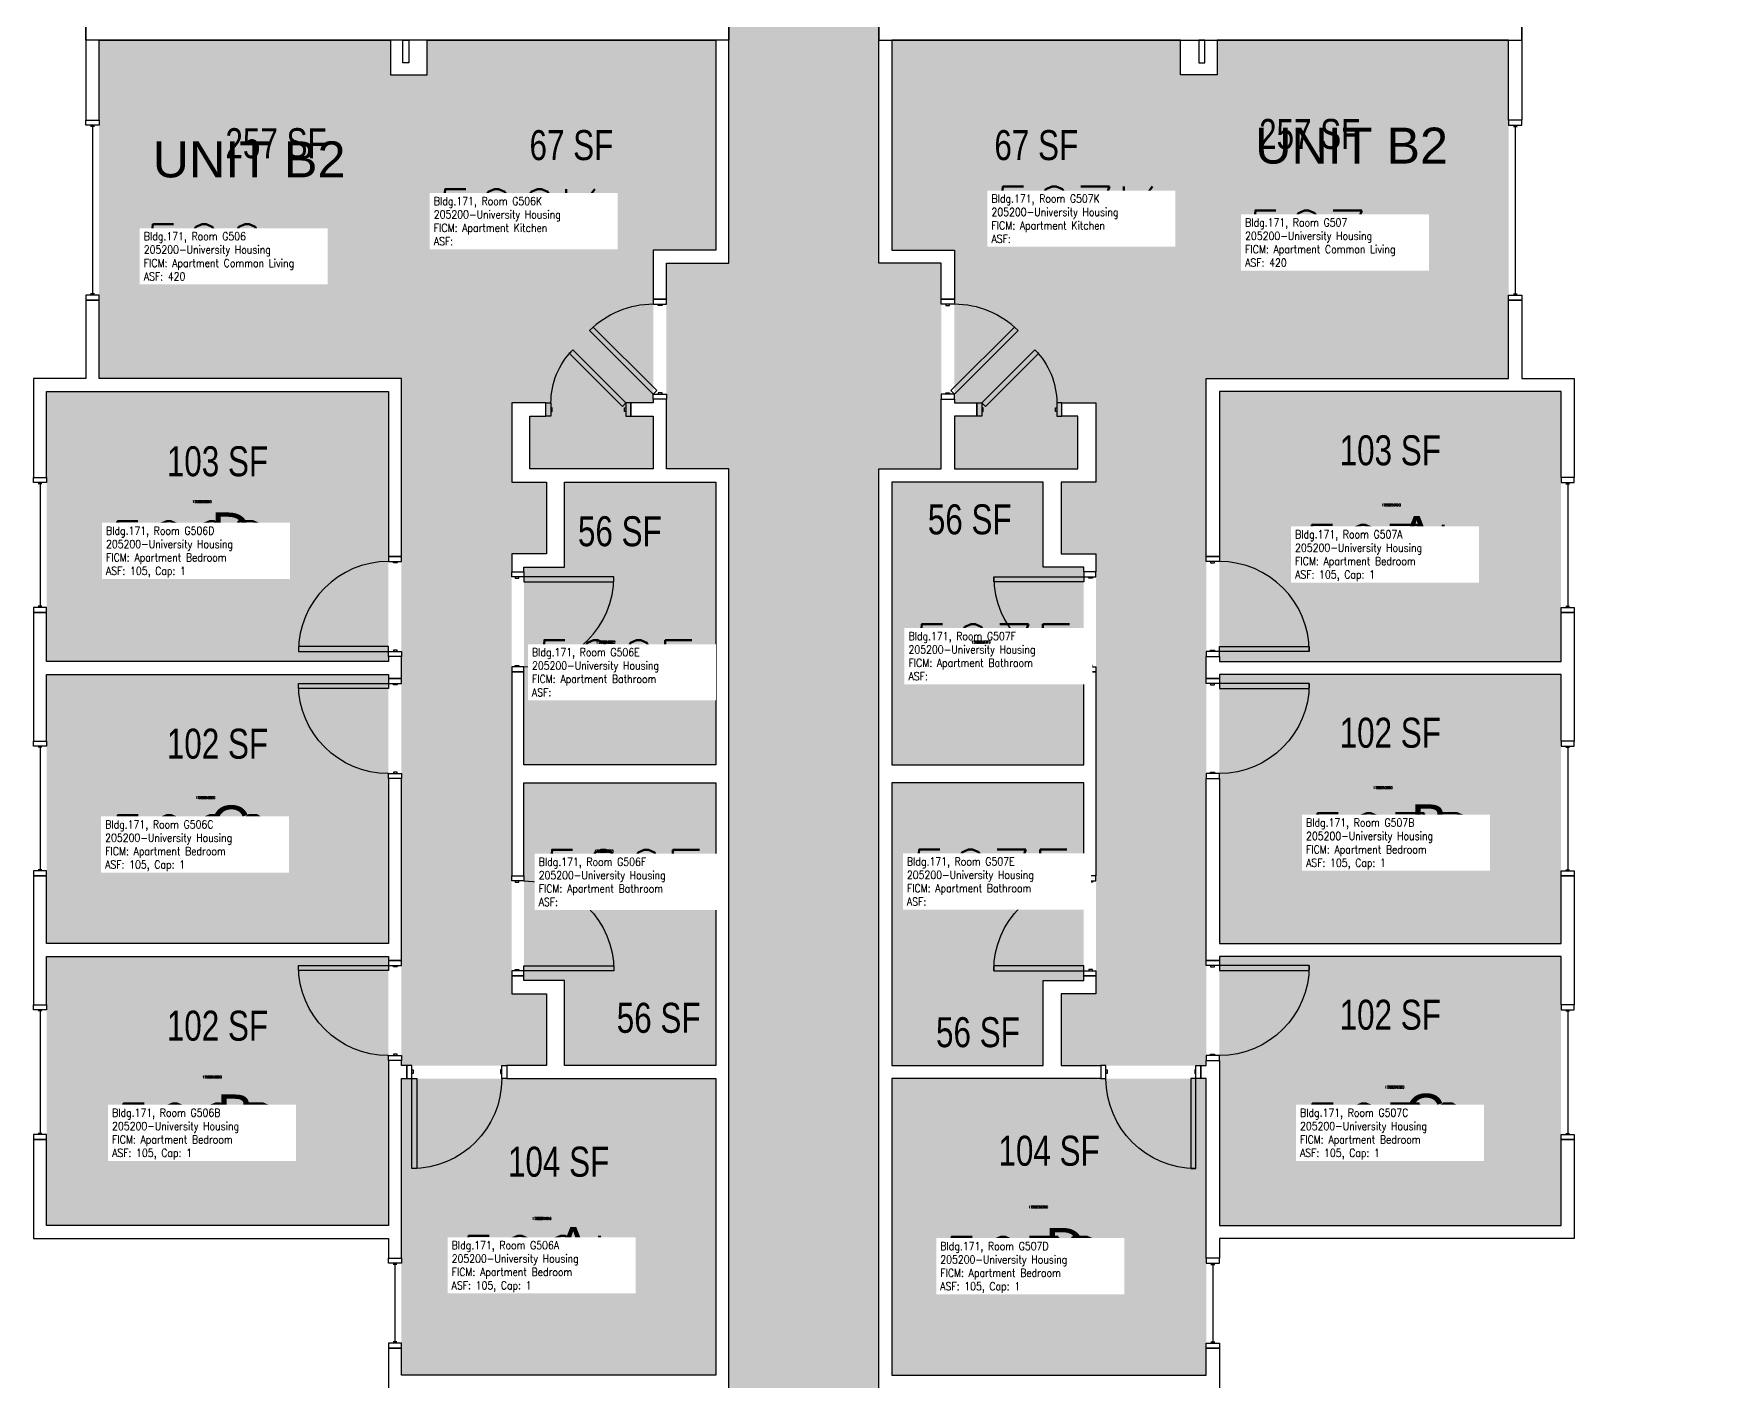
# Model space of a CAD drawing. Header units: inches. Extents: x 1062 to 4030, y -1482 to 1605.
# Drawn here: x 1063 to 1732, y 65 to 605 of the extents above; entities that cross this region are included whole.
import ezdxf
from ezdxf.enums import TextEntityAlignment as Align

# ---------------------------------------------------------------- set-up
doc = ezdxf.new("R2010")
doc.units = ezdxf.units.IN
doc.header["$LTSCALE"] = 192
doc.header["$MEASUREMENT"] = 0
for name, color, linetype in [('A-AREA-IDEN', 1, 'Continuous'), ('A-DOOR', 2, 'Continuous'), ('A-GLAZ', 1, 'Continuous'), ('A-IDEN-RNUM', 7, 'Continuous'), ('A-IDEN-SNUM', 4, 'Continuous'), ('A-IDEN-VNUM', 4, 'Continuous'), ('A-ROOM', 1, 'Continuous'), ('A-WALL', 5, 'Continuous'), ('AREA-TEXT', 3, 'Continuous'), ('Rooms-Category-Color', 7, 'Continuous'), ('Rooms-College-Color', 7, 'Continuous'), ('Rooms-Department-Color', 7, 'Continuous'), ('Rooms-Division-Color', 7, 'Continuous'), ('Rooms-Information', 7, 'Continuous')]:
    doc.layers.add(name, color=color, linetype=linetype)
doc.styles.add('AREA', font='arial.ttf', dxfattribs={"width": 0.75, "height": 12})
doc.styles.add('Dimstyle', font='arial.ttf')
doc.styles.add('ROOMSNUMBER', font='txt.shx', dxfattribs={"height": 0.03})
doc.styles.add('ROOMVNUMBER', font='simplex.shx', dxfattribs={"width": 0.85})
doc.styles.get("Standard").update_dxf_attribs({"font": 'arial.ttf'})

msp = doc.modelspace()

# ---------------------------------------------------------------- hatches: boundary and pattern name
h = msp.add_hatch()
h.set_pattern_fill('ANSI31', color=256, angle=90, style=0)
h.set_pattern_definition([(135, (689.9705, 3.39328), (-0.088388348, -0.088388348), [])])
h.paths.add_polyline_path([(1273.92, 334.86), (1273.92, 393.6), (1283.13, 393.6), (1283.13, 334.86)], flags=9)
h = msp.add_hatch()
h.set_pattern_fill('ANSI31', color=256, style=0)
h.set_pattern_definition([(45, (2052.15721, 3.39328), (0.088388348, -0.088388348), [])])
h.paths.add_polyline_path([(1468.21, 334.86), (1468.21, 393.6), (1459, 393.6), (1459, 334.86)], flags=9)
at = {"layer": 'Rooms-Category-Color', "true_color": 0xadadad}
msp.add_hatch(color=253, dxfattribs=at).paths.add_polyline_path([(1732.24, 1327.13), (1732.24, 1243.02), (1677.06, 1243.13), (1677.06, 1267.13), (1401.06, 1267.13), (1401.06, 779.34), (1426.06, 779.34), (1426.06, 697.02), (1401.06, 697.02), (1401.06, 512.98), (1426.06, 512.98), (1426.06, 430.66), (1401.06, 430.66), (1401.06, 62.62), (1341.06, 62.62), (1341.06, 430.66), (1316.06, 430.66), (1316.06, 512.98), (1341.06, 512.98), (1341.06, 697.02), (1316.06, 697.02), (1316.06, 779.34), (1341.06, 779.34), (1341.06, 1267.13), (1341.06, 1327.13), (1596.9, 1327.13), (1596.9, 1352.13), (1679.22, 1352.13), (1679.22, 1327.13)])
at = {"layer": 'Rooms-Category-Color', "true_color": 0x728ef3}
for points in [[(1089.06, 602.37), (1089.06, 466.87), (1210.06, 466.87), (1210.06, 191.87), (1268.06, 191.87), (1268.06, 220.62), (1254.19, 220.62), (1254.19, 396.66), (1268.06, 396.66), (1268.06, 425.41), (1254.19, 425.41), (1254.19, 457.11), (1267.81, 457.11), (1267.81, 451.86), (1261.44, 451.86), (1261.44, 430.66), (1310.81, 430.66), (1310.81, 451.86), (1301.81, 451.86), (1301.81, 457.11), (1310.81, 457.11), (1310.81, 518.23), (1220.31, 518.23), (1220.31, 588.37), (1205.69, 588.37), (1205.69, 602.37)], [(1220.31, 602.37), (1335.81, 602.37), (1335.81, 518.23), (1220.31, 518.23)], [(1521.81, 602.37), (1406.31, 602.37), (1406.31, 518.23), (1521.81, 518.23)], [(1653.06, 602.37), (1653.06, 466.87), (1532.06, 466.87), (1532.06, 191.87), (1474.06, 191.87), (1474.06, 220.62), (1487.94, 220.62), (1487.94, 396.66), (1474.06, 396.66), (1474.06, 425.41), (1487.94, 425.41), (1487.94, 457.11), (1474.31, 457.11), (1474.31, 451.86), (1480.69, 451.86), (1480.69, 430.66), (1431.31, 430.66), (1431.31, 451.86), (1440.31, 451.86), (1440.31, 457.11), (1431.31, 457.11), (1431.31, 518.23), (1521.81, 518.23), (1521.81, 588.37), (1536.44, 588.37), (1536.44, 602.37)], [(1068.06, 353.62), (1068.06, 461.62), (1204.81, 461.62), (1204.81, 353.62), (1068.51, 353.64)], [(1674.06, 353.62), (1674.06, 461.62), (1537.31, 461.62), (1537.31, 353.62), (1673.62, 353.64)], [(1335.81, 312.28), (1335.81, 425.41), (1275.31, 425.41), (1275.31, 391.41), (1259.06, 391.41), (1259.06, 312.27)], [(1406.31, 312.28), (1406.31, 425.41), (1466.81, 425.41), (1466.81, 391.41), (1483.06, 391.41), (1483.06, 312.27)], [(1068.06, 240.75), (1068.06, 348.37), (1204.8, 348.39), (1204.81, 240.75), (1068.51, 240.76)], [(1674.06, 240.75), (1674.06, 348.37), (1537.33, 348.39), (1537.31, 240.75), (1673.62, 240.76)], [(1259.06, 225.89), (1259.06, 305.02), (1335.81, 305.02), (1335.81, 191.89), (1275.31, 191.87), (1275.31, 225.87)], [(1483.06, 225.89), (1483.06, 305.02), (1406.31, 305.02), (1406.31, 191.89), (1466.81, 191.87), (1466.81, 225.87)], [(1068.06, 235.5), (1068.06, 127.87), (1204.81, 127.87), (1204.8, 235.51), (1068.51, 235.51)], [(1674.06, 235.5), (1674.06, 127.87), (1537.31, 127.87), (1537.33, 235.51), (1673.62, 235.51)], [(1335.81, 67.89), (1210.06, 67.87), (1210.06, 186.62), (1335.81, 186.62)], [(1406.31, 67.89), (1532.06, 67.87), (1532.06, 186.62), (1406.31, 186.62)]]:
    msp.add_hatch(color=171, dxfattribs=at).paths.add_polyline_path(points)
at = {"layer": 'Rooms-College-Color', "true_color": 0xadadad}
for points in [[(1732.24, 1327.13), (1732.24, 1243.02), (1677.06, 1243.13), (1677.06, 1267.13), (1401.06, 1267.13), (1401.06, 779.34), (1426.06, 779.34), (1426.06, 697.02), (1401.06, 697.02), (1401.06, 512.98), (1426.06, 512.98), (1426.06, 430.66), (1401.06, 430.66), (1401.06, 62.62), (1341.06, 62.62), (1341.06, 430.66), (1316.06, 430.66), (1316.06, 512.98), (1341.06, 512.98), (1341.06, 697.02), (1316.06, 697.02), (1316.06, 779.34), (1341.06, 779.34), (1341.06, 1267.13), (1341.06, 1327.13), (1596.9, 1327.13), (1596.9, 1352.13), (1679.22, 1352.13), (1679.22, 1327.13)], [(1089.06, 602.37), (1089.06, 466.87), (1210.06, 466.87), (1210.06, 191.87), (1268.06, 191.87), (1268.06, 220.62), (1254.19, 220.62), (1254.19, 396.66), (1268.06, 396.66), (1268.06, 425.41), (1254.19, 425.41), (1254.19, 457.11), (1267.81, 457.11), (1267.81, 451.86), (1261.44, 451.86), (1261.44, 430.66), (1310.81, 430.66), (1310.81, 451.86), (1301.81, 451.86), (1301.81, 457.11), (1310.81, 457.11), (1310.81, 518.23), (1220.31, 518.23), (1220.31, 588.37), (1205.69, 588.37), (1205.69, 602.37)], [(1220.31, 602.37), (1335.81, 602.37), (1335.81, 518.23), (1220.31, 518.23)], [(1521.81, 602.37), (1406.31, 602.37), (1406.31, 518.23), (1521.81, 518.23)], [(1653.06, 602.37), (1653.06, 466.87), (1532.06, 466.87), (1532.06, 191.87), (1474.06, 191.87), (1474.06, 220.62), (1487.94, 220.62), (1487.94, 396.66), (1474.06, 396.66), (1474.06, 425.41), (1487.94, 425.41), (1487.94, 457.11), (1474.31, 457.11), (1474.31, 451.86), (1480.69, 451.86), (1480.69, 430.66), (1431.31, 430.66), (1431.31, 451.86), (1440.31, 451.86), (1440.31, 457.11), (1431.31, 457.11), (1431.31, 518.23), (1521.81, 518.23), (1521.81, 588.37), (1536.44, 588.37), (1536.44, 602.37)], [(1068.06, 353.62), (1068.06, 461.62), (1204.81, 461.62), (1204.81, 353.62), (1068.51, 353.64)], [(1674.06, 353.62), (1674.06, 461.62), (1537.31, 461.62), (1537.31, 353.62), (1673.62, 353.64)], [(1335.81, 312.28), (1335.81, 425.41), (1275.31, 425.41), (1275.31, 391.41), (1259.06, 391.41), (1259.06, 312.27)], [(1406.31, 312.28), (1406.31, 425.41), (1466.81, 425.41), (1466.81, 391.41), (1483.06, 391.41), (1483.06, 312.27)], [(1068.06, 240.75), (1068.06, 348.37), (1204.8, 348.39), (1204.81, 240.75), (1068.51, 240.76)], [(1674.06, 240.75), (1674.06, 348.37), (1537.33, 348.39), (1537.31, 240.75), (1673.62, 240.76)], [(1259.06, 225.89), (1259.06, 305.02), (1335.81, 305.02), (1335.81, 191.89), (1275.31, 191.87), (1275.31, 225.87)], [(1483.06, 225.89), (1483.06, 305.02), (1406.31, 305.02), (1406.31, 191.89), (1466.81, 191.87), (1466.81, 225.87)], [(1068.06, 235.5), (1068.06, 127.87), (1204.81, 127.87), (1204.8, 235.51), (1068.51, 235.51)], [(1674.06, 235.5), (1674.06, 127.87), (1537.31, 127.87), (1537.33, 235.51), (1673.62, 235.51)], [(1335.81, 67.89), (1210.06, 67.87), (1210.06, 186.62), (1335.81, 186.62)], [(1406.31, 67.89), (1532.06, 67.87), (1532.06, 186.62), (1406.31, 186.62)]]:
    msp.add_hatch(color=253, dxfattribs=at).paths.add_polyline_path(points)
at = {"layer": 'Rooms-Department-Color', "true_color": 0xacacac}
msp.add_hatch(color=253, dxfattribs=at).paths.add_polyline_path([(1732.24, 1327.13), (1732.24, 1243.02), (1677.06, 1243.13), (1677.06, 1267.13), (1401.06, 1267.13), (1401.06, 779.34), (1426.06, 779.34), (1426.06, 697.02), (1401.06, 697.02), (1401.06, 512.98), (1426.06, 512.98), (1426.06, 430.66), (1401.06, 430.66), (1401.06, 62.62), (1341.06, 62.62), (1341.06, 430.66), (1316.06, 430.66), (1316.06, 512.98), (1341.06, 512.98), (1341.06, 697.02), (1316.06, 697.02), (1316.06, 779.34), (1341.06, 779.34), (1341.06, 1267.13), (1341.06, 1327.13), (1596.9, 1327.13), (1596.9, 1352.13), (1679.22, 1352.13), (1679.22, 1327.13)])
at = {"layer": 'Rooms-Department-Color', "true_color": 0x604aed}
for points in [[(1089.06, 602.37), (1089.06, 466.87), (1210.06, 466.87), (1210.06, 191.87), (1268.06, 191.87), (1268.06, 220.62), (1254.19, 220.62), (1254.19, 396.66), (1268.06, 396.66), (1268.06, 425.41), (1254.19, 425.41), (1254.19, 457.11), (1267.81, 457.11), (1267.81, 451.86), (1261.44, 451.86), (1261.44, 430.66), (1310.81, 430.66), (1310.81, 451.86), (1301.81, 451.86), (1301.81, 457.11), (1310.81, 457.11), (1310.81, 518.23), (1220.31, 518.23), (1220.31, 588.37), (1205.69, 588.37), (1205.69, 602.37)], [(1220.31, 602.37), (1335.81, 602.37), (1335.81, 518.23), (1220.31, 518.23)], [(1521.81, 602.37), (1406.31, 602.37), (1406.31, 518.23), (1521.81, 518.23)], [(1653.06, 602.37), (1653.06, 466.87), (1532.06, 466.87), (1532.06, 191.87), (1474.06, 191.87), (1474.06, 220.62), (1487.94, 220.62), (1487.94, 396.66), (1474.06, 396.66), (1474.06, 425.41), (1487.94, 425.41), (1487.94, 457.11), (1474.31, 457.11), (1474.31, 451.86), (1480.69, 451.86), (1480.69, 430.66), (1431.31, 430.66), (1431.31, 451.86), (1440.31, 451.86), (1440.31, 457.11), (1431.31, 457.11), (1431.31, 518.23), (1521.81, 518.23), (1521.81, 588.37), (1536.44, 588.37), (1536.44, 602.37)], [(1068.06, 353.62), (1068.06, 461.62), (1204.81, 461.62), (1204.81, 353.62), (1068.51, 353.64)], [(1674.06, 353.62), (1674.06, 461.62), (1537.31, 461.62), (1537.31, 353.62), (1673.62, 353.64)], [(1335.81, 312.28), (1335.81, 425.41), (1275.31, 425.41), (1275.31, 391.41), (1259.06, 391.41), (1259.06, 312.27)], [(1406.31, 312.28), (1406.31, 425.41), (1466.81, 425.41), (1466.81, 391.41), (1483.06, 391.41), (1483.06, 312.27)], [(1068.06, 240.75), (1068.06, 348.37), (1204.8, 348.39), (1204.81, 240.75), (1068.51, 240.76)], [(1674.06, 240.75), (1674.06, 348.37), (1537.33, 348.39), (1537.31, 240.75), (1673.62, 240.76)], [(1259.06, 225.89), (1259.06, 305.02), (1335.81, 305.02), (1335.81, 191.89), (1275.31, 191.87), (1275.31, 225.87)], [(1483.06, 225.89), (1483.06, 305.02), (1406.31, 305.02), (1406.31, 191.89), (1466.81, 191.87), (1466.81, 225.87)], [(1068.06, 235.5), (1068.06, 127.87), (1204.81, 127.87), (1204.8, 235.51), (1068.51, 235.51)], [(1674.06, 235.5), (1674.06, 127.87), (1537.31, 127.87), (1537.33, 235.51), (1673.62, 235.51)], [(1335.81, 67.89), (1210.06, 67.87), (1210.06, 186.62), (1335.81, 186.62)], [(1406.31, 67.89), (1532.06, 67.87), (1532.06, 186.62), (1406.31, 186.62)]]:
    msp.add_hatch(color=173, dxfattribs=at).paths.add_polyline_path(points)
at = {"layer": 'Rooms-Division-Color', "true_color": 0xadadad}
msp.add_hatch(color=253, dxfattribs=at).paths.add_polyline_path([(1732.24, 1327.13), (1732.24, 1243.02), (1677.06, 1243.13), (1677.06, 1267.13), (1401.06, 1267.13), (1401.06, 779.34), (1426.06, 779.34), (1426.06, 697.02), (1401.06, 697.02), (1401.06, 512.98), (1426.06, 512.98), (1426.06, 430.66), (1401.06, 430.66), (1401.06, 62.62), (1341.06, 62.62), (1341.06, 430.66), (1316.06, 430.66), (1316.06, 512.98), (1341.06, 512.98), (1341.06, 697.02), (1316.06, 697.02), (1316.06, 779.34), (1341.06, 779.34), (1341.06, 1267.13), (1341.06, 1327.13), (1596.9, 1327.13), (1596.9, 1352.13), (1679.22, 1352.13), (1679.22, 1327.13)])
at = {"layer": 'Rooms-Division-Color', "true_color": 0x604aed}
for points in [[(1089.06, 602.37), (1089.06, 466.87), (1210.06, 466.87), (1210.06, 191.87), (1268.06, 191.87), (1268.06, 220.62), (1254.19, 220.62), (1254.19, 396.66), (1268.06, 396.66), (1268.06, 425.41), (1254.19, 425.41), (1254.19, 457.11), (1267.81, 457.11), (1267.81, 451.86), (1261.44, 451.86), (1261.44, 430.66), (1310.81, 430.66), (1310.81, 451.86), (1301.81, 451.86), (1301.81, 457.11), (1310.81, 457.11), (1310.81, 518.23), (1220.31, 518.23), (1220.31, 588.37), (1205.69, 588.37), (1205.69, 602.37)], [(1220.31, 602.37), (1335.81, 602.37), (1335.81, 518.23), (1220.31, 518.23)], [(1521.81, 602.37), (1406.31, 602.37), (1406.31, 518.23), (1521.81, 518.23)], [(1653.06, 602.37), (1653.06, 466.87), (1532.06, 466.87), (1532.06, 191.87), (1474.06, 191.87), (1474.06, 220.62), (1487.94, 220.62), (1487.94, 396.66), (1474.06, 396.66), (1474.06, 425.41), (1487.94, 425.41), (1487.94, 457.11), (1474.31, 457.11), (1474.31, 451.86), (1480.69, 451.86), (1480.69, 430.66), (1431.31, 430.66), (1431.31, 451.86), (1440.31, 451.86), (1440.31, 457.11), (1431.31, 457.11), (1431.31, 518.23), (1521.81, 518.23), (1521.81, 588.37), (1536.44, 588.37), (1536.44, 602.37)], [(1068.06, 353.62), (1068.06, 461.62), (1204.81, 461.62), (1204.81, 353.62), (1068.51, 353.64)], [(1674.06, 353.62), (1674.06, 461.62), (1537.31, 461.62), (1537.31, 353.62), (1673.62, 353.64)], [(1335.81, 312.28), (1335.81, 425.41), (1275.31, 425.41), (1275.31, 391.41), (1259.06, 391.41), (1259.06, 312.27)], [(1406.31, 312.28), (1406.31, 425.41), (1466.81, 425.41), (1466.81, 391.41), (1483.06, 391.41), (1483.06, 312.27)], [(1068.06, 240.75), (1068.06, 348.37), (1204.8, 348.39), (1204.81, 240.75), (1068.51, 240.76)], [(1674.06, 240.75), (1674.06, 348.37), (1537.33, 348.39), (1537.31, 240.75), (1673.62, 240.76)], [(1259.06, 225.89), (1259.06, 305.02), (1335.81, 305.02), (1335.81, 191.89), (1275.31, 191.87), (1275.31, 225.87)], [(1483.06, 225.89), (1483.06, 305.02), (1406.31, 305.02), (1406.31, 191.89), (1466.81, 191.87), (1466.81, 225.87)], [(1068.06, 235.5), (1068.06, 127.87), (1204.81, 127.87), (1204.8, 235.51), (1068.51, 235.51)], [(1674.06, 235.5), (1674.06, 127.87), (1537.31, 127.87), (1537.33, 235.51), (1673.62, 235.51)], [(1335.81, 67.89), (1210.06, 67.87), (1210.06, 186.62), (1335.81, 186.62)], [(1406.31, 67.89), (1532.06, 67.87), (1532.06, 186.62), (1406.31, 186.62)]]:
    msp.add_hatch(color=173, dxfattribs=at).paths.add_polyline_path(points)

# ---------------------------------------------------------------- linework, layer by layer
at = {"layer": 'A-DOOR'}
for points in [[(1316.06, 496.59), (1316.06, 498.59), (1310.81, 498.59), (1310.81, 496.59)], [(1314.31, 496.59), (1314.31, 496.09), (1312.81, 496.09), (1312.81, 496.59)], [(1426.06, 496.59), (1426.06, 498.59), (1431.31, 498.59), (1431.31, 496.59)], [(1427.81, 496.59), (1427.81, 496.09), (1429.31, 496.09), (1429.31, 496.59)], [(1310.81, 460.59), (1312.23, 462.01), (1286.77, 487.46), (1285.36, 486.05)], [(1431.31, 460.59), (1429.9, 462.01), (1455.36, 487.46), (1456.77, 486.05)], [(1299.86, 457.11), (1298.45, 455.69), (1277.24, 476.91), (1278.65, 478.32)], [(1442.26, 457.11), (1443.68, 455.69), (1464.89, 476.91), (1463.48, 478.32)], [(1269.86, 451.86), (1267.86, 451.86), (1267.86, 457.11), (1269.86, 457.11)], [(1299.86, 451.86), (1301.86, 451.86), (1301.86, 457.11), (1299.86, 457.11)], [(1316.06, 460.59), (1316.06, 458.59), (1310.81, 458.59), (1310.81, 460.59)], [(1314.31, 460.59), (1314.31, 461.09), (1312.81, 461.09), (1312.81, 460.59)], [(1426.06, 460.59), (1426.06, 458.59), (1431.31, 458.59), (1431.31, 460.59)], [(1427.81, 460.59), (1427.81, 461.09), (1429.31, 461.09), (1429.31, 460.59)], [(1442.26, 451.86), (1440.26, 451.86), (1440.26, 457.11), (1442.26, 457.11)], [(1472.26, 451.86), (1474.26, 451.86), (1474.26, 457.11), (1472.26, 457.11)], [(1269.86, 453.61), (1270.36, 453.61), (1270.36, 455.11), (1269.86, 455.11)], [(1299.86, 453.61), (1299.36, 453.61), (1299.36, 455.11), (1299.86, 455.11)], [(1442.26, 453.61), (1442.76, 453.61), (1442.76, 455.11), (1442.26, 455.11)], [(1472.26, 453.61), (1471.76, 453.61), (1471.76, 455.11), (1472.26, 455.11)], [(1210.06, 393.62), (1210.06, 395.62), (1204.81, 395.62), (1204.81, 393.62)], [(1532.06, 393.62), (1532.06, 395.62), (1537.31, 395.62), (1537.31, 393.62)], [(1208.31, 393.62), (1208.31, 393.12), (1206.81, 393.12), (1206.81, 393.62)], [(1254.19, 387.52), (1254.19, 389.52), (1259.06, 389.52), (1259.06, 387.52)], [(1487.94, 387.52), (1487.94, 389.52), (1483.06, 389.52), (1483.06, 387.52)], [(1533.81, 393.62), (1533.81, 393.12), (1535.31, 393.12), (1535.31, 393.62)], [(1255.56, 387.52), (1255.56, 387.02), (1257.06, 387.02), (1257.06, 387.52)], [(1259.06, 387.52), (1259.06, 385.52), (1295.06, 385.52), (1295.06, 387.52)], [(1483.06, 387.52), (1483.06, 385.52), (1447.06, 385.52), (1447.06, 387.52)], [(1486.56, 387.52), (1486.56, 387.02), (1485.06, 387.02), (1485.06, 387.52)], [(1204.81, 357.62), (1204.81, 359.62), (1168.81, 359.62), (1168.81, 357.62)], [(1210.06, 357.62), (1210.06, 355.62), (1204.81, 355.62), (1204.81, 357.62)], [(1208.31, 357.62), (1208.31, 358.12), (1206.81, 358.12), (1206.81, 357.62)], [(1532.06, 357.62), (1532.06, 355.62), (1537.31, 355.62), (1537.31, 357.62)], [(1533.81, 357.62), (1533.81, 358.12), (1535.31, 358.12), (1535.31, 357.62)], [(1537.31, 357.62), (1537.31, 359.62), (1573.31, 359.62), (1573.31, 357.62)], [(1254.19, 351.52), (1254.19, 349.52), (1259.06, 349.52), (1259.06, 351.52)], [(1255.56, 351.52), (1255.56, 352.02), (1257.06, 352.02), (1257.06, 351.52)], [(1487.94, 351.52), (1487.94, 349.52), (1483.06, 349.52), (1483.06, 351.52)], [(1486.56, 351.52), (1486.56, 352.02), (1485.06, 352.02), (1485.06, 351.52)], [(1204.81, 344.75), (1204.81, 342.75), (1168.81, 342.75), (1168.81, 344.75)], [(1210.06, 344.75), (1210.06, 346.75), (1204.81, 346.75), (1204.81, 344.75)], [(1208.31, 344.75), (1208.31, 344.25), (1206.81, 344.25), (1206.81, 344.75)], [(1532.06, 344.75), (1532.06, 346.75), (1537.31, 346.75), (1537.31, 344.75)], [(1533.81, 344.75), (1533.81, 344.25), (1535.31, 344.25), (1535.31, 344.75)], [(1537.31, 344.75), (1537.31, 342.75), (1573.31, 342.75), (1573.31, 344.75)], [(1210.06, 308.75), (1210.06, 306.75), (1204.81, 306.75), (1204.81, 308.75)], [(1208.31, 308.75), (1208.31, 309.25), (1206.81, 309.25), (1206.81, 308.75)], [(1532.06, 308.75), (1532.06, 306.75), (1537.31, 306.75), (1537.31, 308.75)], [(1533.81, 308.75), (1533.81, 309.25), (1535.31, 309.25), (1535.31, 308.75)], [(1254.19, 265.77), (1254.19, 267.77), (1259.06, 267.77), (1259.06, 265.77)], [(1255.56, 265.77), (1255.56, 265.27), (1257.06, 265.27), (1257.06, 265.77)], [(1487.94, 265.77), (1487.94, 267.77), (1483.06, 267.77), (1483.06, 265.77)], [(1486.56, 265.77), (1486.56, 265.27), (1485.06, 265.27), (1485.06, 265.77)], [(1204.81, 231.87), (1204.81, 229.87), (1168.81, 229.87), (1168.81, 231.87)], [(1210.06, 231.87), (1210.06, 233.87), (1204.81, 233.87), (1204.81, 231.87)], [(1208.31, 231.87), (1208.31, 231.37), (1206.81, 231.37), (1206.81, 231.87)], [(1254.19, 229.77), (1254.19, 227.77), (1259.06, 227.77), (1259.06, 229.77)], [(1255.56, 229.77), (1255.56, 230.27), (1257.06, 230.27), (1257.06, 229.77)], [(1259.06, 229.77), (1259.06, 231.77), (1295.06, 231.77), (1295.06, 229.77)], [(1483.06, 229.77), (1483.06, 231.77), (1447.06, 231.77), (1447.06, 229.77)], [(1487.94, 229.77), (1487.94, 227.77), (1483.06, 227.77), (1483.06, 229.77)], [(1486.56, 229.77), (1486.56, 230.27), (1485.06, 230.27), (1485.06, 229.77)], [(1532.06, 231.87), (1532.06, 233.87), (1537.31, 233.87), (1537.31, 231.87)], [(1533.81, 231.87), (1533.81, 231.37), (1535.31, 231.37), (1535.31, 231.87)], [(1537.31, 231.87), (1537.31, 229.87), (1573.31, 229.87), (1573.31, 231.87)], [(1210.06, 195.87), (1210.06, 193.87), (1204.81, 193.87), (1204.81, 195.87)], [(1208.31, 195.87), (1208.31, 196.37), (1206.81, 196.37), (1206.81, 195.87)], [(1532.06, 195.87), (1532.06, 193.87), (1537.31, 193.87), (1537.31, 195.87)], [(1533.81, 195.87), (1533.81, 196.37), (1535.31, 196.37), (1535.31, 195.87)], [(1214.19, 191.87), (1212.19, 191.87), (1212.19, 186.62), (1214.19, 186.62)], [(1214.19, 190.12), (1214.69, 190.12), (1214.69, 188.62), (1214.19, 188.62)], [(1250.19, 190.12), (1249.69, 190.12), (1249.69, 188.62), (1250.19, 188.62)], [(1250.19, 191.87), (1252.19, 191.87), (1252.19, 186.62), (1250.19, 186.62)], [(1491.94, 191.87), (1489.94, 191.87), (1489.94, 186.62), (1491.94, 186.62)], [(1491.94, 190.12), (1492.44, 190.12), (1492.44, 188.62), (1491.94, 188.62)], [(1527.94, 190.12), (1527.44, 190.12), (1527.44, 188.62), (1527.94, 188.62)], [(1527.94, 191.87), (1529.94, 191.87), (1529.94, 186.62), (1527.94, 186.62)], [(1214.19, 186.62), (1216.19, 186.62), (1216.19, 150.62), (1214.19, 150.62)], [(1527.94, 186.62), (1525.94, 186.62), (1525.94, 150.62), (1527.94, 150.62)]]:
    msp.add_lwpolyline(points, close=True, dxfattribs=at)
for centre, start, end in [((1310.81, 460.59), 90, 135), ((1431.31, 460.59), 45, 90), ((1204.81, 357.62), 90, 180), ((1537.31, 357.62), 0, 90), ((1259.06, 387.52), 270, 0), ((1483.06, 387.52), 180, 270)]:
    msp.add_arc(centre, 36, start, end, dxfattribs=at)
at = {"layer": 'A-DOOR', "extrusion": (0, 0, -1)}
for centre, radius, start, end in [((-1299.86, 457.11), 30, 0, 45), ((-1442.26, 457.11), 30, 135, 180), ((-1204.81, 344.75), 36, 270, 0), ((-1537.31, 344.75), 36, 180, 270), ((-1259.06, 229.77), 36, 90, 180), ((-1483.06, 229.77), 36, 0, 90), ((-1204.81, 231.87), 36, 270, 0), ((-1537.31, 231.87), 36, 180, 270), ((-1214.19, 186.62), 36, 180, 270), ((-1527.94, 186.62), 36, 270, 0)]:
    msp.add_arc(centre, radius, start, end, dxfattribs=at)
at = {"layer": 'A-GLAZ'}
for p, q in [((1087.19, 567.76), (1085.69, 567.76)), ((1086.44, 567.76), (1086.44, 500.76)), ((1654.94, 567.76), (1656.44, 567.76)), ((1655.69, 567.76), (1655.69, 500.76)), ((1087.19, 500.76), (1085.69, 500.76)), ((1654.94, 500.76), (1656.44, 500.76)), ((1066.19, 424.72), (1064.69, 424.72)), ((1065.44, 424.72), (1065.44, 375.72)), ((1675.94, 424.72), (1677.44, 424.72)), ((1676.69, 424.72), (1676.69, 375.72)), ((1066.19, 375.72), (1064.69, 375.72)), ((1675.94, 375.72), (1677.44, 375.72)), ((1066.19, 319.25), (1064.69, 319.25)), ((1065.44, 319.25), (1065.44, 270.25)), ((1675.94, 319.25), (1677.44, 319.25)), ((1676.69, 319.25), (1676.69, 270.25)), ((1066.19, 270.25), (1064.69, 270.25)), ((1675.94, 270.25), (1677.44, 270.25)), ((1066.19, 213.72), (1064.69, 213.72)), ((1065.44, 213.72), (1065.44, 164.72)), ((1675.94, 213.72), (1677.44, 213.72)), ((1676.69, 213.72), (1676.69, 164.72)), ((1066.19, 164.72), (1064.69, 164.72)), ((1675.94, 164.72), (1677.44, 164.72)), ((1208.19, 112.26), (1206.69, 112.26)), ((1207.44, 112.26), (1207.44, 81.26)), ((1533.94, 112.26), (1535.44, 112.26)), ((1534.69, 112.26), (1534.69, 81.26)), ((1208.19, 81.26), (1206.69, 81.26)), ((1533.94, 81.26), (1535.44, 81.26))]:
    msp.add_line(p, q, dxfattribs=at)
for points in [[(1083.81, 568.26), (1083.81, 570.26), (1089.06, 570.26), (1089.06, 568.26)], [(1658.31, 568.26), (1658.31, 570.26), (1653.06, 570.26), (1653.06, 568.26)], [(1083.81, 500.26), (1083.81, 498.26), (1089.06, 498.26), (1089.06, 500.26)], [(1658.31, 500.26), (1658.31, 498.26), (1653.06, 498.26), (1653.06, 500.26)], [(1062.81, 425.22), (1062.81, 427.22), (1068.06, 427.22), (1068.06, 425.22)], [(1679.31, 425.22), (1679.31, 427.22), (1674.06, 427.22), (1674.06, 425.22)], [(1062.81, 375.22), (1062.81, 373.22), (1068.06, 373.22), (1068.06, 375.22)], [(1679.31, 375.22), (1679.31, 373.22), (1674.06, 373.22), (1674.06, 375.22)], [(1062.81, 319.75), (1062.81, 321.75), (1068.06, 321.75), (1068.06, 319.75)], [(1679.31, 319.75), (1679.31, 321.75), (1674.06, 321.75), (1674.06, 319.75)], [(1062.81, 269.75), (1062.81, 267.75), (1068.06, 267.75), (1068.06, 269.75)], [(1679.31, 269.75), (1679.31, 267.75), (1674.06, 267.75), (1674.06, 269.75)], [(1062.81, 214.22), (1062.81, 216.22), (1068.06, 216.22), (1068.06, 214.22)], [(1679.31, 214.22), (1679.31, 216.22), (1674.06, 216.22), (1674.06, 214.22)], [(1062.81, 164.22), (1062.81, 162.22), (1068.06, 162.22), (1068.06, 164.22)], [(1679.31, 164.22), (1679.31, 162.22), (1674.06, 162.22), (1674.06, 164.22)], [(1204.81, 112.76), (1204.81, 114.76), (1210.06, 114.76), (1210.06, 112.76)], [(1537.31, 112.76), (1537.31, 114.76), (1532.06, 114.76), (1532.06, 112.76)], [(1204.81, 80.76), (1204.81, 78.76), (1210.06, 78.76), (1210.06, 80.76)], [(1537.31, 80.76), (1537.31, 78.76), (1532.06, 78.76), (1532.06, 80.76)]]:
    msp.add_lwpolyline(points, close=True, dxfattribs=at)
at = {"layer": 'A-WALL'}
for p, q in [((1341.06, 697.02), (1341.06, 602.37)), ((1401.06, 697.02), (1401.06, 602.37)), ((1083.81, 602.37), (1083.81, 639.75)), ((1658.31, 602.37), (1658.31, 639.74)), ((1083.81, 607.62), (1083.81, 570.26)), ((1341.06, 512.98), (1341.06, 607.62)), ((1401.06, 512.98), (1401.06, 607.62)), ((1658.31, 607.62), (1658.31, 570.26)), ((1341.06, 602.37), (1083.81, 602.37)), ((1089.06, 570.26), (1089.06, 602.37)), ((1089.06, 602.37), (1205.69, 602.37)), ((1205.69, 602.37), (1205.69, 588.37)), ((1210.56, 602.37), (1213.06, 602.37)), ((1210.56, 593.25), (1210.56, 602.37)), ((1213.06, 602.37), (1213.06, 593.25)), ((1220.31, 602.37), (1335.81, 602.37)), ((1220.31, 588.37), (1220.31, 602.37)), ((1335.81, 602.37), (1335.81, 518.23)), ((1401.06, 602.37), (1658.31, 602.37)), ((1406.31, 602.37), (1406.31, 518.23)), ((1521.81, 602.37), (1406.31, 602.37)), ((1521.81, 588.37), (1521.81, 602.37)), ((1531.56, 602.37), (1529.06, 602.37)), ((1529.06, 602.37), (1529.06, 593.25)), ((1531.56, 593.25), (1531.56, 602.37)), ((1653.06, 602.37), (1536.44, 602.37)), ((1536.44, 602.37), (1536.44, 588.37)), ((1653.06, 570.26), (1653.06, 602.37)), ((1213.06, 593.25), (1210.56, 593.25)), ((1529.06, 593.25), (1531.56, 593.25)), ((1205.69, 588.37), (1220.31, 588.37)), ((1536.44, 588.37), (1521.81, 588.37)), ((1083.81, 570.26), (1089.06, 570.26)), ((1658.31, 570.26), (1653.06, 570.26)), ((1310.81, 518.23), (1310.81, 498.59)), ((1335.81, 518.23), (1310.81, 518.23)), ((1406.31, 518.23), (1431.31, 518.23)), ((1431.31, 518.23), (1431.31, 498.59)), ((1316.06, 498.59), (1316.06, 512.98)), ((1316.06, 512.98), (1341.06, 512.98)), ((1426.06, 512.98), (1401.06, 512.98)), ((1426.06, 498.59), (1426.06, 512.98)), ((1083.81, 498.26), (1083.81, 466.87)), ((1089.06, 498.26), (1083.81, 498.26)), ((1089.06, 466.87), (1089.06, 498.26)), ((1310.81, 498.59), (1316.06, 498.59)), ((1431.31, 498.59), (1426.06, 498.59)), ((1653.06, 466.87), (1653.06, 498.26)), ((1653.06, 498.26), (1658.31, 498.26)), ((1658.31, 498.26), (1658.31, 466.87)), ((1062.81, 466.87), (1062.81, 427.22)), ((1083.81, 466.87), (1062.81, 466.87)), ((1210.06, 466.87), (1089.06, 466.87)), ((1210.06, 395.62), (1210.06, 466.87)), ((1532.06, 466.87), (1653.06, 466.87)), ((1532.06, 395.62), (1532.06, 466.87)), ((1658.31, 466.87), (1679.31, 466.87)), ((1679.31, 466.87), (1679.31, 427.22)), ((1068.06, 427.22), (1068.06, 461.62)), ((1068.06, 461.62), (1204.81, 461.62)), ((1204.81, 461.62), (1204.81, 395.62)), ((1254.19, 457.11), (1254.19, 425.41)), ((1267.86, 457.11), (1254.19, 457.11)), ((1267.86, 451.86), (1267.86, 457.11)), ((1310.81, 457.11), (1301.86, 457.11)), ((1301.86, 457.11), (1301.86, 451.86)), ((1310.81, 458.59), (1310.81, 457.11)), ((1316.06, 458.59), (1310.81, 458.59)), ((1316.06, 430.66), (1316.06, 458.59)), ((1426.06, 430.66), (1426.06, 458.59)), ((1426.06, 458.59), (1431.31, 458.59)), ((1431.31, 458.59), (1431.31, 457.11)), ((1431.31, 457.11), (1440.26, 457.11)), ((1440.26, 457.11), (1440.26, 451.86)), ((1474.26, 457.11), (1487.94, 457.11)), ((1474.26, 451.86), (1474.26, 457.11)), ((1487.94, 457.11), (1487.94, 425.41)), ((1674.06, 461.62), (1537.31, 461.62)), ((1537.31, 461.62), (1537.31, 395.62)), ((1674.06, 427.22), (1674.06, 461.62)), ((1261.44, 430.66), (1261.44, 451.86)), ((1261.44, 451.86), (1267.86, 451.86)), ((1301.86, 451.86), (1310.81, 451.86)), ((1310.81, 451.86), (1310.81, 430.66)), ((1440.26, 451.86), (1431.31, 451.86)), ((1431.31, 451.86), (1431.31, 430.66)), ((1480.69, 451.86), (1474.26, 451.86)), ((1480.69, 430.66), (1480.69, 451.86)), ((1310.81, 430.66), (1261.44, 430.66)), ((1341.06, 430.66), (1316.06, 430.66)), ((1341.06, 191.25), (1341.06, 430.66)), ((1401.06, 191.25), (1401.06, 430.66)), ((1401.06, 430.66), (1426.06, 430.66)), ((1431.31, 430.66), (1480.69, 430.66)), ((1062.81, 427.22), (1068.06, 427.22)), ((1254.19, 425.41), (1268.06, 425.41)), ((1268.06, 425.41), (1268.06, 396.66)), ((1275.31, 391.41), (1275.31, 425.41)), ((1275.31, 425.41), (1335.81, 425.41)), ((1335.81, 425.41), (1335.81, 312.27)), ((1406.31, 425.41), (1406.31, 312.27)), ((1466.81, 425.41), (1406.31, 425.41)), ((1466.81, 391.41), (1466.81, 425.41)), ((1474.06, 425.41), (1474.06, 396.66)), ((1487.94, 425.41), (1474.06, 425.41)), ((1679.31, 427.22), (1674.06, 427.22)), ((1204.81, 395.62), (1210.06, 395.62)), ((1254.19, 396.66), (1254.19, 389.52)), ((1268.06, 396.66), (1254.19, 396.66)), ((1474.06, 396.66), (1487.94, 396.66)), ((1487.94, 396.66), (1487.94, 389.52)), ((1537.31, 395.62), (1532.06, 395.62)), ((1254.19, 389.52), (1259.06, 389.52)), ((1259.06, 389.52), (1259.06, 391.41)), ((1259.06, 391.41), (1275.31, 391.41)), ((1483.06, 391.41), (1466.81, 391.41)), ((1483.06, 389.52), (1483.06, 391.41)), ((1487.94, 389.52), (1483.06, 389.52)), ((1062.81, 373.22), (1062.81, 321.75)), ((1068.06, 373.22), (1062.81, 373.22)), ((1068.06, 353.62), (1068.06, 373.22)), ((1674.06, 353.62), (1674.06, 373.22)), ((1674.06, 373.22), (1679.31, 373.22)), ((1679.31, 373.22), (1679.31, 321.75)), ((1204.81, 355.62), (1204.81, 353.62)), ((1210.06, 355.62), (1204.81, 355.62)), ((1210.06, 346.75), (1210.06, 355.62)), ((1532.06, 346.75), (1532.06, 355.62)), ((1532.06, 355.62), (1537.31, 355.62)), ((1537.31, 355.62), (1537.31, 353.62)), ((1204.81, 353.62), (1068.06, 353.62)), ((1068.06, 321.75), (1068.06, 348.37)), ((1068.06, 348.37), (1204.81, 348.37)), ((1204.81, 348.37), (1204.81, 346.75)), ((1254.19, 349.52), (1254.19, 267.77)), ((1259.06, 349.52), (1254.19, 349.52)), ((1259.06, 312.27), (1259.06, 349.52)), ((1483.06, 312.27), (1483.06, 349.52)), ((1483.06, 349.52), (1487.94, 349.52)), ((1487.94, 349.52), (1487.94, 267.77)), ((1537.31, 353.62), (1674.06, 353.62)), ((1674.06, 348.37), (1537.31, 348.37)), ((1537.31, 348.37), (1537.31, 346.75)), ((1674.06, 321.75), (1674.06, 348.37)), ((1204.81, 346.75), (1210.06, 346.75)), ((1537.31, 346.75), (1532.06, 346.75)), ((1062.81, 321.75), (1068.06, 321.75)), ((1679.31, 321.75), (1674.06, 321.75)), ((1335.81, 312.27), (1259.06, 312.27)), ((1406.31, 312.27), (1483.06, 312.27)), ((1204.81, 306.75), (1204.81, 240.75)), ((1210.06, 306.75), (1204.81, 306.75)), ((1210.06, 233.87), (1210.06, 306.75)), ((1259.06, 267.77), (1259.06, 305.02)), ((1259.06, 305.02), (1335.81, 305.02)), ((1335.81, 305.02), (1335.81, 191.87)), ((1483.06, 305.02), (1406.31, 305.02)), ((1406.31, 305.02), (1406.31, 191.87)), ((1483.06, 267.77), (1483.06, 305.02)), ((1532.06, 233.87), (1532.06, 306.75)), ((1532.06, 306.75), (1537.31, 306.75)), ((1537.31, 306.75), (1537.31, 240.75)), ((1068.06, 267.75), (1062.81, 267.75)), ((1062.81, 267.75), (1062.81, 216.22)), ((1068.06, 240.75), (1068.06, 267.75)), ((1254.19, 267.77), (1259.06, 267.77)), ((1487.94, 267.77), (1483.06, 267.77)), ((1674.06, 240.75), (1674.06, 267.75)), ((1674.06, 267.75), (1679.31, 267.75)), ((1679.31, 267.75), (1679.31, 216.22)), ((1204.81, 240.75), (1068.06, 240.75)), ((1068.06, 235.5), (1204.81, 235.5)), ((1068.06, 216.22), (1068.06, 235.5)), ((1204.81, 235.5), (1204.81, 233.87)), ((1537.31, 240.75), (1674.06, 240.75)), ((1674.06, 235.5), (1537.31, 235.5)), ((1537.31, 235.5), (1537.31, 233.87)), ((1674.06, 216.22), (1674.06, 235.5)), ((1204.81, 233.87), (1210.06, 233.87)), ((1254.19, 227.77), (1254.19, 220.62)), ((1259.06, 227.77), (1254.19, 227.77)), ((1259.06, 225.87), (1259.06, 227.77)), ((1483.06, 225.87), (1483.06, 227.77)), ((1483.06, 227.77), (1487.94, 227.77)), ((1487.94, 227.77), (1487.94, 220.62)), ((1537.31, 233.87), (1532.06, 233.87)), ((1275.31, 225.87), (1259.06, 225.87)), ((1275.31, 191.87), (1275.31, 225.87)), ((1466.81, 225.87), (1483.06, 225.87)), ((1466.81, 191.87), (1466.81, 225.87)), ((1062.81, 216.22), (1068.06, 216.22)), ((1254.19, 220.62), (1268.06, 220.62)), ((1268.06, 220.62), (1268.06, 191.87)), ((1487.94, 220.62), (1474.06, 220.62)), ((1474.06, 220.62), (1474.06, 191.87)), ((1679.31, 216.22), (1674.06, 216.22)), ((1204.81, 193.87), (1204.81, 127.87)), ((1210.06, 193.87), (1204.81, 193.87)), ((1210.06, 191.87), (1210.06, 193.87)), ((1212.19, 191.87), (1210.06, 191.87)), ((1212.19, 186.62), (1212.19, 191.87)), ((1254.81, 191.87), (1252.19, 191.87)), ((1252.19, 191.87), (1252.19, 186.62)), ((1268.06, 191.87), (1254.81, 191.87)), ((1335.81, 191.87), (1275.31, 191.87)), ((1341.06, 62.62), (1341.06, 191.25)), ((1401.06, 62.62), (1401.06, 191.25)), ((1406.31, 191.87), (1466.81, 191.87)), ((1474.06, 191.87), (1487.31, 191.87)), ((1487.31, 191.87), (1489.94, 191.87)), ((1489.94, 191.87), (1489.94, 186.62)), ((1529.94, 191.87), (1532.06, 191.87)), ((1529.94, 186.62), (1529.94, 191.87)), ((1532.06, 191.87), (1532.06, 193.87)), ((1532.06, 193.87), (1537.31, 193.87)), ((1537.31, 193.87), (1537.31, 127.87)), ((1210.06, 123.25), (1210.06, 186.62)), ((1210.06, 186.62), (1212.19, 186.62)), ((1252.19, 186.62), (1254.81, 186.62)), ((1254.81, 186.62), (1335.81, 186.62)), ((1335.81, 186.62), (1335.81, 67.87)), ((1406.31, 186.62), (1406.31, 67.87)), ((1487.31, 186.62), (1406.31, 186.62)), ((1489.94, 186.62), (1487.31, 186.62)), ((1532.06, 186.62), (1529.94, 186.62)), ((1532.06, 123.25), (1532.06, 186.62)), ((1062.81, 162.22), (1062.81, 122.62)), ((1068.06, 162.22), (1062.81, 162.22)), ((1068.06, 127.87), (1068.06, 162.22)), ((1674.06, 127.87), (1674.06, 162.22)), ((1674.06, 162.22), (1679.31, 162.22)), ((1679.31, 162.22), (1679.31, 122.62)), ((1204.81, 127.87), (1068.06, 127.87)), ((1537.31, 127.87), (1674.06, 127.87)), ((1062.81, 122.62), (1204.81, 122.62)), ((1204.81, 122.62), (1204.81, 114.76)), ((1210.06, 114.76), (1210.06, 123.25)), ((1532.06, 114.76), (1532.06, 123.25)), ((1679.31, 122.62), (1537.31, 122.62)), ((1537.31, 122.62), (1537.31, 114.76)), ((1204.81, 114.76), (1210.06, 114.76)), ((1537.31, 114.76), (1532.06, 114.76)), ((1204.81, 78.76), (1204.81, 62.62)), ((1210.06, 78.76), (1204.81, 78.76)), ((1210.06, 67.87), (1210.06, 78.76)), ((1532.06, 67.87), (1532.06, 78.76)), ((1532.06, 78.76), (1537.31, 78.76)), ((1537.31, 78.76), (1537.31, 62.62)), ((1335.81, 67.87), (1210.06, 67.87)), ((1406.31, 67.87), (1532.06, 67.87))]:
    msp.add_line(p, q, dxfattribs=at)

# ---------------------------------------------------------------- texts
at = {"layer": 'A-AREA-IDEN'}
for p in [(1590.21, 552.9), (1149.09, 547.39)]:
    msp.add_text('UNIT B2', height=14.4, dxfattribs=at).set_placement(p, align=Align.CENTER)
at = {"layer": 'A-IDEN-RNUM', "style": 'ROOMSNUMBER', "width": 0.85}
for s, p in [('0506-K0', (1246.34, 530.11)), ('0507-K0', (1482.56, 531.09)), ('0506-00', (1131.39, 516.03)), ('0507-00', (1572.48, 520.98)), ('0506-D0', (1130.25, 417.61)), ('0507-A0', (1606.09, 416.27)), ('0506-E0', (1291.77, 361.36)), ('0507-F0', (1441.89, 361.36)), ('0507-B0', (1602.74, 303.1)), ('0506-C0', (1131.6, 299.08)), ('0506-F0', (1291.1, 277.65)), ('0507-E0', (1439.21, 272.97)), ('0506-B0', (1134.28, 187.25)), ('0507-C0', (1607.43, 183.24)), ('0507-D0', (1464.86, 135.23)), ('0506-A0', (1266.21, 130.63))]:
    msp.add_text(s, height=1, dxfattribs=at).set_placement(p, align=Align.MIDDLE_CENTER)
at = {"layer": 'A-IDEN-SNUM', "style": 'ROOMSNUMBER', "width": 0.85}
for s, p in [('1710G506K0', (1246.34, 530.11)), ('1710G507K0', (1482.56, 531.09)), ('1710G50600', (1131.39, 516.03)), ('1710G50700', (1572.48, 520.98)), ('1710G506D0', (1130.25, 417.61)), ('1710G507A0', (1606.09, 416.27)), ('1710G506E0', (1291.77, 361.36)), ('1710G507F0', (1441.89, 361.36)), ('1710G507B0', (1602.74, 303.1)), ('1710G506C0', (1131.6, 299.08)), ('1710G506F0', (1291.1, 277.65)), ('1710G507E0', (1439.21, 272.97)), ('1710G506B0', (1134.28, 187.25)), ('1710G507C0', (1607.43, 183.24)), ('1710G507D0', (1464.86, 135.23)), ('1710G506A0', (1266.21, 130.63))]:
    msp.add_text(s, height=1, dxfattribs=at).set_placement(p, align=Align.MIDDLE_CENTER)
at = {"layer": 'A-IDEN-VNUM', "style": 'ROOMVNUMBER', "width": 0.85}
for s, p in [('506K', (1256.69, 531.46)), ('507K', (1479.82, 532.45)), ('507', (1572.21, 522.9)), ('506', (1131.09, 517.39)), ('506D', (1125.54, 398.46)), ('507A', (1602.22, 397)), ('507F', (1446.17, 357.33)), ('506E', (1295.53, 350.89)), ('506C', (1125.67, 280.89)), ('507B', (1605.7, 281.61)), ('506F', (1298.21, 266.98)), ('507E', (1445.54, 267.12)), ('506B', (1127.98, 165.49)), ('507C', (1603.74, 165.49)), ('506A', (1264.76, 112.45)), ('507D', (1459.34, 112.08))]:
    msp.add_text(s, height=22.5, dxfattribs=at).set_placement(p, align=Align.MIDDLE_CENTER)
at = {"layer": 'A-ROOM', "char_height": 16, "width": 1, "attachment_point": 1, "style": 'Dimstyle'}
for s, insert in [('{\\C1;D}', (1133.83, 413.25)), ('{\\C1;A}', (1608.78, 411.78)), ('{\\C1;C}', (1133.34, 295.95)), ('{\\C1;B}', (1613.89, 296.4)), ('{\\C1;C}', (1611.41, 180.55)), ('{\\C1;B}', (1136.17, 180.28)), ('{\\C1;A}', (1271.31, 127.24)), ('{\\C1;D}', (1467.62, 126.87))]:
    msp.add_mtext(s, dxfattribs=dict(at, insert=insert))
at = {"layer": 'AREA-TEXT', "style": 'AREA', "width": 0.75}
for s, p in [('257 SF', (1573.47, 564.77)), ('257 SF', (1159.88, 561.07)), ('67 SF', (1278.06, 560.3)), ('67 SF', (1464.06, 560.3)), ('103 SF', (1605.69, 438.14)), ('103 SF', (1136.44, 433.75)), ('56 SF', (1437.43, 410.51)), ('56 SF', (1297.44, 405.74)), ('102 SF', (1605.69, 325.09)), ('102 SF', (1136.44, 320.7)), ('56 SF', (1312.96, 210.97)), ('102 SF', (1605.69, 212.21)), ('102 SF', (1136.44, 207.82)), ('56 SF', (1440.71, 205.22)), ('104 SF', (1469.19, 157.77)), ('104 SF', (1272.94, 153.38))]:
    msp.add_text(s, height=12, dxfattribs=at).set_placement(p, align=Align.MIDDLE_CENTER)

# ---------------------------------------------------------------- next in the draw order: texts
at = {"layer": 'Rooms-Information', "char_height": 3.2143, "width": 72, "attachment_point": 7, "style": 'ROOMVNUMBER', "bg_fill": 3, "box_fill_scale": 1.5, "bg_fill_color": 256, "bg_fill_true_color": 13158600, "bg_fill_transparency": 0}
for s, insert in [('Bldg.171, Room G506K^M^J205200-University Housing^M^JFICM: Apartment Kitchen^M^JASF: ', (1223, 520.21)), ('Bldg.171, Room G507K^M^J205200-University Housing^M^JFICM: Apartment Kitchen^M^JASF: ', (1446.13, 521.2)), ('Bldg.171, Room G507^M^J205200-University Housing^M^JFICM: Apartment Common Living^M^JASF: 420', (1547.62, 511.65)), ('Bldg.171, Room G506^M^J205200-University Housing^M^JFICM: Apartment Common Living^M^JASF: 420', (1106.96, 506.14)), ('Bldg.171, Room G506D^M^J205200-University Housing^M^JFICM: Apartment Bedroom^M^JASF: 105, Cap: 1', (1091.85, 387.21)), ('Bldg.171, Room G507A^M^J205200-University Housing^M^JFICM: Apartment Bedroom^M^JASF: 105, Cap: 1', (1567.62, 385.75)), ('Bldg.171, Room G507F^M^J205200-University Housing^M^JFICM: Apartment Bathroom^M^JASF: ', (1412.93, 346.08)), ('Bldg.171, Room G506E^M^J205200-University Housing^M^JFICM: Apartment Bathroom^M^JASF: ', (1262.29, 339.64)), ('Bldg.171, Room G506C^M^J205200-University Housing^M^JFICM: Apartment Bedroom^M^JASF: 105, Cap: 1', (1091.51, 269.64)), ('Bldg.171, Room G507B^M^J205200-University Housing^M^JFICM: Apartment Bedroom^M^JASF: 105, Cap: 1', (1572, 270.36)), ('Bldg.171, Room G506F^M^J205200-University Housing^M^JFICM: Apartment Bathroom^M^JASF: ', (1264.97, 255.73)), ('Bldg.171, Room G507E^M^J205200-University Housing^M^JFICM: Apartment Bathroom^M^JASF: ', (1412.3, 255.87)), ('Bldg.171, Room G506B^M^J205200-University Housing^M^JFICM: Apartment Bedroom^M^JASF: 105, Cap: 1', (1094.28, 154.24)), ('Bldg.171, Room G507C^M^J205200-University Housing^M^JFICM: Apartment Bedroom^M^JASF: 105, Cap: 1', (1569.59, 154.24)), ('Bldg.171, Room G506A^M^J205200-University Housing^M^JFICM: Apartment Bedroom^M^JASF: 105, Cap: 1', (1230.15, 101.2)), ('Bldg.171, Room G507D^M^J205200-University Housing^M^JFICM: Apartment Bedroom^M^JASF: 105, Cap: 1', (1425.65, 100.83))]:
    msp.add_mtext(s, dxfattribs=dict(at, insert=insert))

doc.saveas('drawing.dxf')
